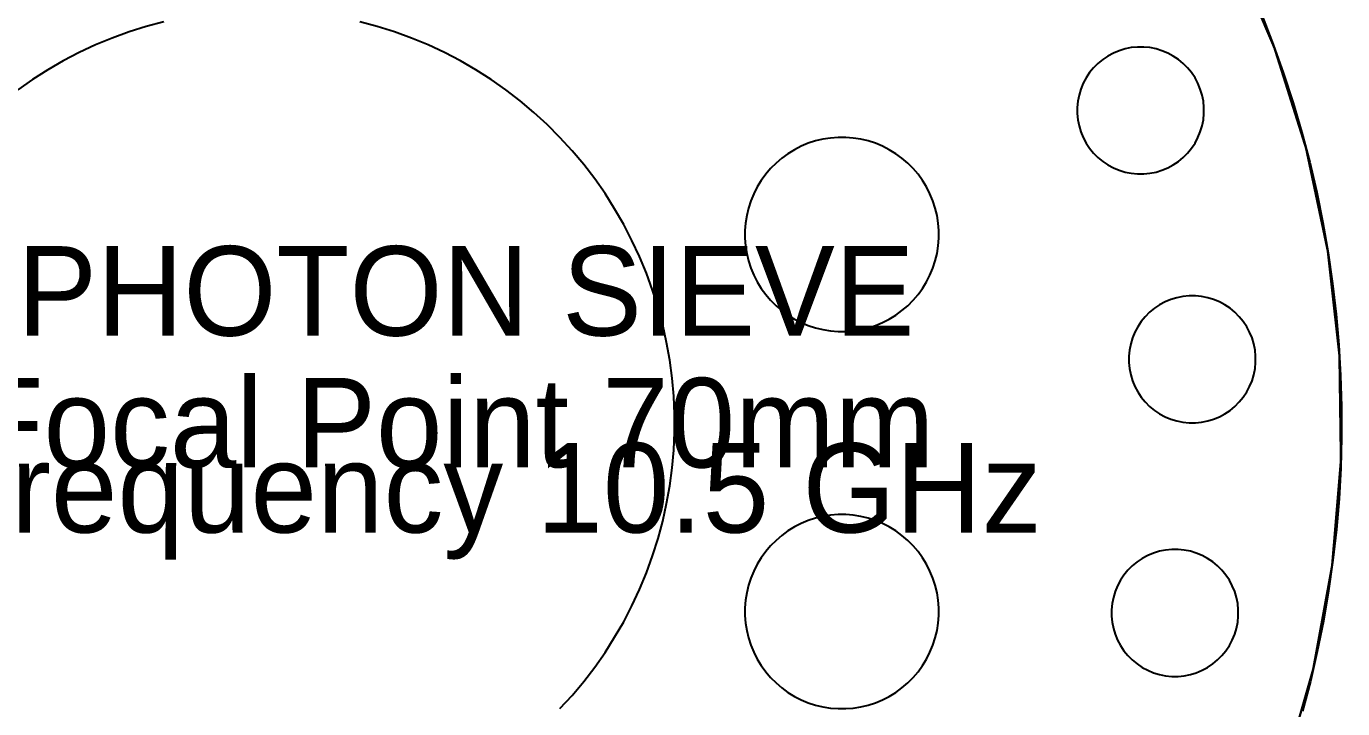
# Model space of a CAD drawing. Header units: millimetres. Extents: x 0 to 9.66, y 0 to 9.59.
# Drawn here: x 3.78 to 9.66, y 3.48 to 6.53 of the extents above; entities that cross this region are included whole.
import ezdxf

# ---------------------------------------------------------------- set-up
doc = ezdxf.new("R2010")
doc.units = ezdxf.units.MM
doc.header["$MEASUREMENT"] = 0
for name, color, linetype in [('Mechanical1', 6, 'Continuous'), ('TopLayer', 1, 'Continuous'), ('TopOverlay', 2, 'Continuous')]:
    doc.layers.add(name, color=color, linetype=linetype)

msp = doc.modelspace()

# ---------------------------------------------------------------- linework, layer by layer
at = {"layer": 'Mechanical1', "const_width": 0.01}
msp.add_lwpolyline([(3.995, 0.0008, -11.497626), (5.6621, 0.0008)], format="xyb", dxfattribs=at)
at = {"layer": 'TopLayer'}
for p, q in [((4.3898, 6.5494), (4.3121, 6.5286)), ((4.3898, 6.5494), (4.3121, 6.5286)), ((5.345, 6.5286), (5.2672, 6.5494)), ((5.345, 6.5286), (5.2672, 6.5494)), ((9.3013, 6.5765), (9.3514, 6.4481)), ((4.1596, 6.4768), (4.0852, 6.446)), ((4.1596, 6.4768), (4.0852, 6.446)), ((4.2353, 6.5043), (4.1596, 6.4768)), ((4.2353, 6.5043), (4.1596, 6.4768)), ((4.3121, 6.5286), (4.2353, 6.5043)), ((4.3121, 6.5286), (4.2353, 6.5043)), ((5.4218, 6.5043), (5.345, 6.5286)), ((5.4218, 6.5043), (5.345, 6.5286)), ((5.4975, 6.4768), (5.4218, 6.5043)), ((5.4975, 6.4768), (5.4218, 6.5043)), ((5.5719, 6.446), (5.4975, 6.4768)), ((5.5719, 6.446), (5.4975, 6.4768)), ((4.0852, 6.446), (4.0122, 6.412)), ((4.0852, 6.446), (4.0122, 6.412)), ((5.6449, 6.412), (5.5719, 6.446)), ((5.6449, 6.412), (5.5719, 6.446)), ((8.6625, 6.4204), (8.6368, 6.4098)), ((8.6625, 6.4204), (8.6368, 6.4098)), ((8.6892, 6.4285), (8.6625, 6.4204)), ((8.6892, 6.4285), (8.6625, 6.4204)), ((8.7165, 6.4339), (8.6892, 6.4285)), ((8.7165, 6.4339), (8.6892, 6.4285)), ((8.7442, 6.4367), (8.7165, 6.4339)), ((8.7442, 6.4367), (8.7165, 6.4339)), ((8.7581, 6.4367), (8.7442, 6.4367)), ((8.7721, 6.4367), (8.7442, 6.4367)), ((8.7721, 6.4367), (8.7581, 6.4367)), ((8.7998, 6.4339), (8.7721, 6.4367)), ((8.7998, 6.4339), (8.7721, 6.4367)), ((8.8271, 6.4285), (8.7998, 6.4339)), ((8.8271, 6.4285), (8.7998, 6.4339)), ((8.8537, 6.4204), (8.8271, 6.4285)), ((8.8537, 6.4204), (8.8271, 6.4285)), ((8.8795, 6.4098), (8.8537, 6.4204)), ((8.8795, 6.4098), (8.8537, 6.4204)), ((9.3514, 6.4481), (9.3978, 6.3183)), ((3.9408, 6.3748), (3.871, 6.3345)), ((3.9408, 6.3748), (3.871, 6.3345)), ((4.0122, 6.412), (3.9408, 6.3748)), ((4.0122, 6.412), (3.9408, 6.3748)), ((5.7163, 6.3748), (5.6449, 6.412)), ((5.7163, 6.3748), (5.6449, 6.412)), ((5.786, 6.3345), (5.7163, 6.3748)), ((5.786, 6.3345), (5.7163, 6.3748)), ((8.5676, 6.3635), (8.5479, 6.3438)), ((8.5676, 6.3635), (8.5479, 6.3438)), ((8.5891, 6.3812), (8.5676, 6.3635)), ((8.5891, 6.3812), (8.5676, 6.3635)), ((8.6122, 6.3966), (8.5891, 6.3812)), ((8.6122, 6.3966), (8.5891, 6.3812)), ((8.6368, 6.4098), (8.6122, 6.3966)), ((8.6368, 6.4098), (8.6122, 6.3966)), ((8.904, 6.3966), (8.8795, 6.4098)), ((8.904, 6.3966), (8.8795, 6.4098)), ((8.9272, 6.3812), (8.904, 6.3966)), ((8.9272, 6.3812), (8.904, 6.3966)), ((8.9487, 6.3635), (8.9272, 6.3812)), ((8.9487, 6.3635), (8.9272, 6.3812)), ((8.9684, 6.3438), (8.9487, 6.3635)), ((8.9684, 6.3438), (8.9487, 6.3635)), ((3.871, 6.3345), (3.8031, 6.2912)), ((3.871, 6.3345), (3.8031, 6.2912)), ((5.8539, 6.2912), (5.786, 6.3345)), ((5.8539, 6.2912), (5.786, 6.3345)), ((8.5147, 6.2991), (8.5016, 6.2745)), ((8.5147, 6.2991), (8.5016, 6.2745)), ((8.5302, 6.3223), (8.5147, 6.2991)), ((8.5302, 6.3223), (8.5147, 6.2991)), ((8.5479, 6.3438), (8.5302, 6.3223)), ((8.5479, 6.3438), (8.5302, 6.3223)), ((8.9861, 6.3223), (8.9684, 6.3438)), ((8.9861, 6.3223), (8.9684, 6.3438)), ((9.0016, 6.2991), (8.9861, 6.3223)), ((9.0016, 6.2991), (8.9861, 6.3223)), ((9.0147, 6.2745), (9.0016, 6.2991)), ((9.0147, 6.2745), (9.0016, 6.2991)), ((9.3978, 6.3183), (9.4405, 6.1873)), ((3.8031, 6.2912), (3.7372, 6.2451)), ((3.8031, 6.2912), (3.7372, 6.2451)), ((5.9199, 6.2451), (5.8539, 6.2912)), ((5.9199, 6.2451), (5.8539, 6.2912)), ((5.9838, 6.196), (5.9199, 6.2451)), ((5.9838, 6.196), (5.9199, 6.2451)), ((8.4909, 6.2488), (8.4828, 6.2222)), ((8.4909, 6.2488), (8.4828, 6.2222)), ((8.5016, 6.2745), (8.4909, 6.2488)), ((8.5016, 6.2745), (8.4909, 6.2488)), ((9.0253, 6.2488), (9.0147, 6.2745)), ((9.0253, 6.2488), (9.0147, 6.2745)), ((9.0334, 6.2222), (9.0253, 6.2488)), ((9.0334, 6.2222), (9.0253, 6.2488)), ((6.0455, 6.1443), (5.9838, 6.196)), ((6.0455, 6.1443), (5.9838, 6.196)), ((8.4774, 6.1948), (8.4747, 6.1671)), ((8.4774, 6.1948), (8.4747, 6.1671)), ((8.4828, 6.2222), (8.4774, 6.1948)), ((8.4828, 6.2222), (8.4774, 6.1948)), ((9.0389, 6.1948), (9.0334, 6.2222)), ((9.0389, 6.1948), (9.0334, 6.2222)), ((9.0416, 6.1671), (9.0389, 6.1948)), ((9.0416, 6.1671), (9.0389, 6.1948)), ((9.4405, 6.1873), (9.4794, 6.0551)), ((6.1048, 6.0899), (6.0455, 6.1443)), ((6.1048, 6.0899), (6.0455, 6.1443)), ((8.4747, 6.1671), (8.4747, 6.1532)), ((8.4747, 6.1671), (8.4747, 6.1393)), ((8.4747, 6.1532), (8.4747, 6.1532)), ((8.4747, 6.1532), (8.4747, 6.1393)), ((8.4747, 6.1393), (8.4774, 6.1116)), ((8.4747, 6.1393), (8.4774, 6.1116)), ((9.0389, 6.1116), (9.0416, 6.1393)), ((9.0389, 6.1116), (9.0416, 6.1393)), ((9.0416, 6.1532), (9.0416, 6.1671)), ((9.0416, 6.1393), (9.0416, 6.1671)), ((9.0416, 6.1393), (9.0416, 6.1532)), ((6.1618, 6.0329), (6.1048, 6.0899)), ((6.1618, 6.0329), (6.1048, 6.0899)), ((8.4774, 6.1116), (8.4828, 6.0842)), ((8.4774, 6.1116), (8.4828, 6.0842)), ((8.4828, 6.0842), (8.4909, 6.0576)), ((8.4828, 6.0842), (8.4909, 6.0576)), ((9.0253, 6.0576), (9.0334, 6.0842)), ((9.0253, 6.0576), (9.0334, 6.0842)), ((9.0334, 6.0842), (9.0389, 6.1116)), ((9.0334, 6.0842), (9.0389, 6.1116)), ((6.2162, 5.9736), (6.1618, 6.0329)), ((6.2162, 5.9736), (6.1618, 6.0329)), ((7.2723, 6.0064), (7.2408, 5.9933)), ((7.2723, 6.0064), (7.2408, 5.9933)), ((7.3047, 6.0169), (7.2723, 6.0064)), ((7.3047, 6.0169), (7.2723, 6.0064)), ((7.3378, 6.0249), (7.3047, 6.0169)), ((7.3378, 6.0249), (7.3047, 6.0169)), ((7.3714, 6.0302), (7.3378, 6.0249)), ((7.3714, 6.0302), (7.3378, 6.0249)), ((7.4054, 6.0329), (7.3714, 6.0302)), ((7.4054, 6.0329), (7.3714, 6.0302)), ((7.4224, 6.0329), (7.4054, 6.0329)), ((7.4394, 6.0329), (7.4054, 6.0329)), ((7.4394, 6.0329), (7.4224, 6.0329)), ((7.4734, 6.0302), (7.4394, 6.0329)), ((7.4734, 6.0302), (7.4394, 6.0329)), ((7.507, 6.0249), (7.4734, 6.0302)), ((7.507, 6.0249), (7.4734, 6.0302)), ((7.5402, 6.0169), (7.507, 6.0249)), ((7.5402, 6.0169), (7.507, 6.0249)), ((7.5725, 6.0064), (7.5402, 6.0169)), ((7.5725, 6.0064), (7.5402, 6.0169)), ((7.604, 5.9933), (7.5725, 6.0064)), ((7.604, 5.9933), (7.5725, 6.0064)), ((8.4909, 6.0576), (8.5016, 6.0319)), ((8.4909, 6.0576), (8.5016, 6.0319)), ((8.5016, 6.0319), (8.5147, 6.0073)), ((8.5016, 6.0319), (8.5147, 6.0073)), ((8.5147, 6.0073), (8.5302, 5.9841)), ((8.5147, 6.0073), (8.5302, 5.9841)), ((8.9861, 5.9841), (9.0016, 6.0073)), ((8.9861, 5.9841), (9.0016, 6.0073)), ((9.0016, 6.0073), (9.0147, 6.0319)), ((9.0016, 6.0073), (9.0147, 6.0319)), ((9.0147, 6.0319), (9.0253, 6.0576)), ((9.0147, 6.0319), (9.0253, 6.0576)), ((9.4794, 6.0551), (9.5146, 5.9219)), ((6.2679, 5.9119), (6.2162, 5.9736)), ((6.2679, 5.9119), (6.2162, 5.9736)), ((7.1814, 5.9601), (7.1539, 5.9401)), ((7.1814, 5.9601), (7.1539, 5.9401)), ((7.2105, 5.9779), (7.1814, 5.9601)), ((7.2105, 5.9779), (7.1814, 5.9601)), ((7.2408, 5.9933), (7.2105, 5.9779)), ((7.2408, 5.9933), (7.2105, 5.9779)), ((7.6344, 5.9779), (7.604, 5.9933)), ((7.6344, 5.9779), (7.604, 5.9933)), ((7.6634, 5.9601), (7.6344, 5.9779)), ((7.6634, 5.9601), (7.6344, 5.9779)), ((7.691, 5.9401), (7.6634, 5.9601)), ((7.691, 5.9401), (7.6634, 5.9601)), ((8.5302, 5.9841), (8.5479, 5.9626)), ((8.5302, 5.9841), (8.5479, 5.9626)), ((8.5479, 5.9626), (8.5676, 5.9429)), ((8.5479, 5.9626), (8.5676, 5.9429)), ((8.9487, 5.9429), (8.9684, 5.9626)), ((8.9487, 5.9429), (8.9684, 5.9626)), ((8.9684, 5.9626), (8.9861, 5.9841)), ((8.9684, 5.9626), (8.9861, 5.9841)), ((6.317, 5.848), (6.2679, 5.9119)), ((6.317, 5.848), (6.2679, 5.9119)), ((7.1039, 5.8939), (7.0818, 5.868)), ((7.1039, 5.8939), (7.0818, 5.868)), ((7.128, 5.9179), (7.1039, 5.8939)), ((7.128, 5.9179), (7.1039, 5.8939)), ((7.1539, 5.9401), (7.128, 5.9179)), ((7.1539, 5.9401), (7.128, 5.9179)), ((7.7169, 5.9179), (7.691, 5.9401)), ((7.7169, 5.9179), (7.691, 5.9401)), ((7.7409, 5.8939), (7.7169, 5.9179)), ((7.7409, 5.8939), (7.7169, 5.9179)), ((7.7631, 5.868), (7.7409, 5.8939)), ((7.7631, 5.868), (7.7409, 5.8939)), ((8.5676, 5.9429), (8.5891, 5.9253)), ((8.5676, 5.9429), (8.5891, 5.9253)), ((8.5891, 5.9253), (8.6122, 5.9098)), ((8.5891, 5.9253), (8.6122, 5.9098)), ((8.6122, 5.9098), (8.6368, 5.8967)), ((8.6122, 5.9098), (8.6368, 5.8967)), ((8.6368, 5.8967), (8.6625, 5.886)), ((8.6368, 5.8967), (8.6625, 5.886)), ((8.8537, 5.886), (8.8795, 5.8967)), ((8.8537, 5.886), (8.8795, 5.8967)), ((8.8795, 5.8967), (8.904, 5.9098)), ((8.8795, 5.8967), (8.904, 5.9098)), ((8.904, 5.9098), (8.9272, 5.9253)), ((8.904, 5.9098), (8.9272, 5.9253)), ((8.9272, 5.9253), (8.9487, 5.9429)), ((8.9272, 5.9253), (8.9487, 5.9429)), ((9.5146, 5.9219), (9.5459, 5.7877)), ((6.3632, 5.782), (6.317, 5.848)), ((6.3632, 5.782), (6.317, 5.848)), ((7.0618, 5.8404), (7.044, 5.8114)), ((7.0618, 5.8404), (7.044, 5.8114)), ((7.0818, 5.868), (7.0618, 5.8404)), ((7.0818, 5.868), (7.0618, 5.8404)), ((7.7831, 5.8404), (7.7631, 5.868)), ((7.7831, 5.8404), (7.7631, 5.868)), ((7.8009, 5.8114), (7.7831, 5.8404)), ((7.8009, 5.8114), (7.7831, 5.8404)), ((8.6625, 5.886), (8.6892, 5.8779)), ((8.6625, 5.886), (8.6892, 5.8779)), ((8.6892, 5.8779), (8.7165, 5.8725)), ((8.6892, 5.8779), (8.7165, 5.8725)), ((8.7165, 5.8725), (8.7442, 5.8698)), ((8.7165, 5.8725), (8.7442, 5.8698)), ((8.7442, 5.8698), (8.7581, 5.8698)), ((8.7442, 5.8698), (8.7721, 5.8698)), ((8.7581, 5.8698), (8.7721, 5.8698)), ((8.7721, 5.8698), (8.7998, 5.8725)), ((8.7721, 5.8698), (8.7998, 5.8725)), ((8.7998, 5.8725), (8.8271, 5.8779)), ((8.7998, 5.8725), (8.8271, 5.8779)), ((8.8271, 5.8779), (8.8537, 5.886)), ((8.8271, 5.8779), (8.8537, 5.886)), ((6.4064, 5.7141), (6.3632, 5.782)), ((6.4064, 5.7141), (6.3632, 5.782)), ((7.0285, 5.781), (7.0155, 5.7496)), ((7.0285, 5.781), (7.0155, 5.7496)), ((7.044, 5.8114), (7.0285, 5.781)), ((7.044, 5.8114), (7.0285, 5.781)), ((7.8163, 5.781), (7.8009, 5.8114)), ((7.8163, 5.781), (7.8009, 5.8114)), ((7.8294, 5.7496), (7.8163, 5.781)), ((7.8294, 5.7496), (7.8163, 5.781)), ((9.5459, 5.7877), (9.5734, 5.6527)), ((6.4467, 5.6444), (6.4064, 5.7141)), ((6.4467, 5.6444), (6.4064, 5.7141)), ((7.0049, 5.7172), (6.997, 5.684)), ((7.0049, 5.7172), (6.997, 5.684)), ((7.0155, 5.7496), (7.0049, 5.7172)), ((7.0155, 5.7496), (7.0049, 5.7172)), ((7.8399, 5.7172), (7.8294, 5.7496)), ((7.8399, 5.7172), (7.8294, 5.7496)), ((7.8478, 5.684), (7.8399, 5.7172)), ((7.8478, 5.684), (7.8399, 5.7172)), ((6.997, 5.684), (6.9917, 5.6504)), ((6.997, 5.684), (6.9917, 5.6504)), ((7.8532, 5.6504), (7.8478, 5.684)), ((7.8532, 5.6504), (7.8478, 5.684)), ((9.5734, 5.6527), (9.5971, 5.5169)), ((6.4839, 5.5729), (6.4467, 5.6444)), ((6.4839, 5.5729), (6.4467, 5.6444)), ((6.9917, 5.6504), (6.989, 5.6165)), ((6.9917, 5.6504), (6.989, 5.6165)), ((6.989, 5.6165), (6.989, 5.5994)), ((6.989, 5.6165), (6.989, 5.5824)), ((6.989, 5.5994), (6.989, 5.5994)), ((6.989, 5.5994), (6.989, 5.5824)), ((7.8558, 5.6165), (7.8532, 5.6504)), ((7.8558, 5.6165), (7.8532, 5.6504)), ((7.8558, 5.5994), (7.8558, 5.6165)), ((7.8558, 5.5824), (7.8558, 5.6165)), ((7.8558, 5.5824), (7.8558, 5.5994)), ((6.5179, 5.5), (6.4839, 5.5729)), ((6.5179, 5.5), (6.4839, 5.5729)), ((6.989, 5.5824), (6.9917, 5.5484)), ((6.989, 5.5824), (6.9917, 5.5484)), ((6.9917, 5.5484), (6.997, 5.5148)), ((6.9917, 5.5484), (6.997, 5.5148)), ((7.8478, 5.5148), (7.8532, 5.5484)), ((7.8478, 5.5148), (7.8532, 5.5484)), ((7.8532, 5.5484), (7.8558, 5.5824)), ((7.8532, 5.5484), (7.8558, 5.5824)), ((6.5487, 5.4256), (6.5179, 5.5)), ((6.5487, 5.4256), (6.5179, 5.5)), ((6.997, 5.5148), (7.0049, 5.4817)), ((6.997, 5.5148), (7.0049, 5.4817)), ((7.0049, 5.4817), (7.0155, 5.4493)), ((7.0049, 5.4817), (7.0155, 5.4493)), ((7.8294, 5.4493), (7.8399, 5.4817)), ((7.8294, 5.4493), (7.8399, 5.4817)), ((7.8399, 5.4817), (7.8478, 5.5148)), ((7.8399, 5.4817), (7.8478, 5.5148)), ((9.5971, 5.5169), (9.6168, 5.3805)), ((6.5763, 5.3499), (6.5487, 5.4256)), ((6.5763, 5.3499), (6.5487, 5.4256)), ((7.0155, 5.4493), (7.0285, 5.4178)), ((7.0155, 5.4493), (7.0285, 5.4178)), ((7.0285, 5.4178), (7.044, 5.3875)), ((7.0285, 5.4178), (7.044, 5.3875)), ((7.8009, 5.3875), (7.8163, 5.4178)), ((7.8009, 5.3875), (7.8163, 5.4178)), ((7.8163, 5.4178), (7.8294, 5.4493)), ((7.8163, 5.4178), (7.8294, 5.4493)), ((7.044, 5.3875), (7.0618, 5.3584)), ((7.044, 5.3875), (7.0618, 5.3584)), ((7.0618, 5.3584), (7.0818, 5.3309)), ((7.0618, 5.3584), (7.0818, 5.3309)), ((7.7631, 5.3309), (7.7831, 5.3584)), ((7.7631, 5.3309), (7.7831, 5.3584)), ((7.7831, 5.3584), (7.8009, 5.3875)), ((7.7831, 5.3584), (7.8009, 5.3875)), ((9.6168, 5.3805), (9.6327, 5.2436)), ((6.6005, 5.2731), (6.5763, 5.3499)), ((6.6005, 5.2731), (6.5763, 5.3499)), ((7.0818, 5.3309), (7.1039, 5.305)), ((7.0818, 5.3309), (7.1039, 5.305)), ((7.1039, 5.305), (7.128, 5.2809)), ((7.1039, 5.305), (7.128, 5.2809)), ((7.7169, 5.2809), (7.7409, 5.305)), ((7.7169, 5.2809), (7.7409, 5.305)), ((7.7409, 5.305), (7.7631, 5.3309)), ((7.7409, 5.305), (7.7631, 5.3309)), ((8.8679, 5.2978), (8.8433, 5.2846)), ((8.8679, 5.2978), (8.8433, 5.2846)), ((8.8936, 5.3084), (8.8679, 5.2978)), ((8.8936, 5.3084), (8.8679, 5.2978)), ((8.9203, 5.3165), (8.8936, 5.3084)), ((8.9203, 5.3165), (8.8936, 5.3084)), ((8.9476, 5.3219), (8.9203, 5.3165)), ((8.9476, 5.3219), (8.9203, 5.3165)), ((8.9753, 5.3247), (8.9476, 5.3219)), ((8.9753, 5.3247), (8.9476, 5.3219)), ((8.9892, 5.3247), (8.9753, 5.3247)), ((9.0031, 5.3247), (8.9753, 5.3247)), ((9.0031, 5.3247), (8.9892, 5.3247)), ((9.0309, 5.3219), (9.0031, 5.3247)), ((9.0309, 5.3219), (9.0031, 5.3247)), ((9.0582, 5.3165), (9.0309, 5.3219)), ((9.0582, 5.3165), (9.0309, 5.3219)), ((9.0848, 5.3084), (9.0582, 5.3165)), ((9.0848, 5.3084), (9.0582, 5.3165)), ((9.1105, 5.2978), (9.0848, 5.3084)), ((9.1105, 5.2978), (9.0848, 5.3084)), ((9.1351, 5.2846), (9.1105, 5.2978)), ((9.1351, 5.2846), (9.1105, 5.2978)), ((6.6213, 5.1953), (6.6005, 5.2731)), ((6.6213, 5.1953), (6.6005, 5.2731)), ((7.128, 5.2809), (7.1539, 5.2588)), ((7.128, 5.2809), (7.1539, 5.2588)), ((7.1539, 5.2588), (7.1814, 5.2388)), ((7.1539, 5.2588), (7.1814, 5.2388)), ((7.6634, 5.2388), (7.691, 5.2588)), ((7.6634, 5.2388), (7.691, 5.2588)), ((7.691, 5.2588), (7.7169, 5.2809)), ((7.691, 5.2588), (7.7169, 5.2809)), ((8.7986, 5.2515), (8.7789, 5.2318)), ((8.7986, 5.2515), (8.7789, 5.2318)), ((8.8202, 5.2692), (8.7986, 5.2515)), ((8.8202, 5.2692), (8.7986, 5.2515)), ((8.8433, 5.2846), (8.8202, 5.2692)), ((8.8433, 5.2846), (8.8202, 5.2692)), ((9.1583, 5.2692), (9.1351, 5.2846)), ((9.1583, 5.2692), (9.1351, 5.2846)), ((9.1798, 5.2515), (9.1583, 5.2692)), ((9.1798, 5.2515), (9.1583, 5.2692)), ((9.1995, 5.2318), (9.1798, 5.2515)), ((9.1995, 5.2318), (9.1798, 5.2515)), ((9.6327, 5.2436), (9.6446, 5.1063)), ((6.6387, 5.1167), (6.6213, 5.1953)), ((6.6387, 5.1167), (6.6213, 5.1953)), ((7.1814, 5.2388), (7.2105, 5.221)), ((7.1814, 5.2388), (7.2105, 5.221)), ((7.2105, 5.221), (7.2408, 5.2055)), ((7.2105, 5.221), (7.2408, 5.2055)), ((7.2408, 5.2055), (7.2723, 5.1925)), ((7.2408, 5.2055), (7.2723, 5.1925)), ((7.2723, 5.1925), (7.3047, 5.182)), ((7.2723, 5.1925), (7.3047, 5.182)), ((7.3047, 5.182), (7.3378, 5.174)), ((7.3047, 5.182), (7.3378, 5.174)), ((7.507, 5.174), (7.5402, 5.182)), ((7.507, 5.174), (7.5402, 5.182)), ((7.5402, 5.182), (7.5725, 5.1925)), ((7.5402, 5.182), (7.5725, 5.1925)), ((7.5725, 5.1925), (7.604, 5.2055)), ((7.5725, 5.1925), (7.604, 5.2055)), ((7.604, 5.2055), (7.6344, 5.221)), ((7.604, 5.2055), (7.6344, 5.221)), ((7.6344, 5.221), (7.6634, 5.2388)), ((7.6344, 5.221), (7.6634, 5.2388)), ((8.7458, 5.1871), (8.7327, 5.1626)), ((8.7458, 5.1871), (8.7327, 5.1626)), ((8.7613, 5.2103), (8.7458, 5.1871)), ((8.7613, 5.2103), (8.7458, 5.1871)), ((8.7789, 5.2318), (8.7613, 5.2103)), ((8.7789, 5.2318), (8.7613, 5.2103)), ((9.2172, 5.2103), (9.1995, 5.2318)), ((9.2172, 5.2103), (9.1995, 5.2318)), ((9.2326, 5.1871), (9.2172, 5.2103)), ((9.2326, 5.1871), (9.2172, 5.2103)), ((9.2458, 5.1626), (9.2326, 5.1871)), ((9.2458, 5.1626), (9.2326, 5.1871)), ((7.3378, 5.174), (7.3714, 5.1687)), ((7.3378, 5.174), (7.3714, 5.1687)), ((7.3714, 5.1687), (7.4054, 5.166)), ((7.3714, 5.1687), (7.4054, 5.166)), ((7.4054, 5.166), (7.4224, 5.166)), ((7.4054, 5.166), (7.4394, 5.166)), ((7.4224, 5.166), (7.4394, 5.166)), ((7.4394, 5.166), (7.4734, 5.1687)), ((7.4394, 5.166), (7.4734, 5.1687)), ((7.4734, 5.1687), (7.507, 5.174)), ((7.4734, 5.1687), (7.507, 5.174)), ((8.722, 5.1368), (8.7139, 5.1102)), ((8.722, 5.1368), (8.7139, 5.1102)), ((8.7327, 5.1626), (8.722, 5.1368)), ((8.7327, 5.1626), (8.722, 5.1368)), ((9.2564, 5.1368), (9.2458, 5.1626)), ((9.2564, 5.1368), (9.2458, 5.1626)), ((9.2645, 5.1102), (9.2564, 5.1368)), ((9.2645, 5.1102), (9.2564, 5.1368)), ((6.6527, 5.0374), (6.6387, 5.1167)), ((6.6527, 5.0374), (6.6387, 5.1167)), ((8.7085, 5.0829), (8.7058, 5.0551)), ((8.7085, 5.0829), (8.7058, 5.0551)), ((8.7139, 5.1102), (8.7085, 5.0829)), ((8.7139, 5.1102), (8.7085, 5.0829)), ((9.2699, 5.0829), (9.2645, 5.1102)), ((9.2699, 5.0829), (9.2645, 5.1102)), ((9.2727, 5.0551), (9.2699, 5.0829)), ((9.2727, 5.0551), (9.2699, 5.0829)), ((9.6446, 5.1063), (9.6526, 4.9688)), ((6.6632, 4.9576), (6.6527, 5.0374)), ((6.6632, 4.9576), (6.6527, 5.0374)), ((8.7058, 5.0551), (8.7058, 5.0412)), ((8.7058, 5.0551), (8.7058, 5.0273)), ((8.7058, 5.0412), (8.7058, 5.0412)), ((8.7058, 5.0412), (8.7058, 5.0273)), ((8.7058, 5.0273), (8.7085, 4.9996)), ((8.7058, 5.0273), (8.7085, 4.9996)), ((9.2699, 4.9996), (9.2727, 5.0273)), ((9.2699, 4.9996), (9.2727, 5.0273)), ((9.2727, 5.0412), (9.2727, 5.0551)), ((9.2727, 5.0273), (9.2727, 5.0551)), ((9.2727, 5.0273), (9.2727, 5.0412)), ((6.6703, 4.8773), (6.6632, 4.9576)), ((6.6703, 4.8773), (6.6632, 4.9576)), ((8.7085, 4.9996), (8.7139, 4.9723)), ((8.7085, 4.9996), (8.7139, 4.9723)), ((8.7139, 4.9723), (8.722, 4.9456)), ((8.7139, 4.9723), (8.722, 4.9456)), ((8.722, 4.9456), (8.7327, 4.9199)), ((8.722, 4.9456), (8.7327, 4.9199)), ((9.2458, 4.9199), (9.2564, 4.9456)), ((9.2458, 4.9199), (9.2564, 4.9456)), ((9.2564, 4.9456), (9.2645, 4.9723)), ((9.2564, 4.9456), (9.2645, 4.9723)), ((9.2645, 4.9723), (9.2699, 4.9996)), ((9.2645, 4.9723), (9.2699, 4.9996)), ((9.6526, 4.9688), (9.6567, 4.831)), ((8.7327, 4.9199), (8.7458, 4.8953)), ((8.7327, 4.9199), (8.7458, 4.8953)), ((8.7458, 4.8953), (8.7613, 4.8722)), ((8.7458, 4.8953), (8.7613, 4.8722)), ((9.2172, 4.8722), (9.2326, 4.8953)), ((9.2172, 4.8722), (9.2326, 4.8953)), ((9.2326, 4.8953), (9.2458, 4.9199)), ((9.2326, 4.8953), (9.2458, 4.9199)), ((6.6738, 4.7969), (6.6703, 4.8773)), ((6.6738, 4.7969), (6.6703, 4.8773)), ((8.7613, 4.8722), (8.7789, 4.8506)), ((8.7613, 4.8722), (8.7789, 4.8506)), ((8.7789, 4.8506), (8.7986, 4.8309)), ((8.7789, 4.8506), (8.7986, 4.8309)), ((8.7986, 4.8309), (8.8202, 4.8133)), ((8.7986, 4.8309), (8.8202, 4.8133)), ((9.1583, 4.8133), (9.1798, 4.8309)), ((9.1583, 4.8133), (9.1798, 4.8309)), ((9.1798, 4.8309), (9.1995, 4.8506)), ((9.1798, 4.8309), (9.1995, 4.8506)), ((9.1995, 4.8506), (9.2172, 4.8722)), ((9.1995, 4.8506), (9.2172, 4.8722)), ((9.6567, 4.831), (9.6569, 4.6932)), ((6.6738, 4.7566), (6.6738, 4.7969)), ((6.6738, 4.7566), (6.6738, 4.7969)), ((8.8202, 4.8133), (8.8433, 4.7978)), ((8.8202, 4.8133), (8.8433, 4.7978)), ((8.8433, 4.7978), (8.8679, 4.7847)), ((8.8433, 4.7978), (8.8679, 4.7847)), ((8.8679, 4.7847), (8.8936, 4.774)), ((8.8679, 4.7847), (8.8936, 4.774)), ((8.8936, 4.774), (8.9203, 4.7659)), ((8.8936, 4.774), (8.9203, 4.7659)), ((9.0582, 4.7659), (9.0848, 4.774)), ((9.0582, 4.7659), (9.0848, 4.774)), ((9.0848, 4.774), (9.1105, 4.7847)), ((9.0848, 4.774), (9.1105, 4.7847)), ((9.1105, 4.7847), (9.1351, 4.7978)), ((9.1105, 4.7847), (9.1351, 4.7978)), ((9.1351, 4.7978), (9.1583, 4.8133)), ((9.1351, 4.7978), (9.1583, 4.8133)), ((6.6703, 4.6359), (6.6738, 4.7164)), ((6.6703, 4.6359), (6.6738, 4.7164)), ((6.6738, 4.7164), (6.6738, 4.7566)), ((6.6738, 4.7164), (6.6738, 4.7566)), ((8.9203, 4.7659), (8.9476, 4.7605)), ((8.9203, 4.7659), (8.9476, 4.7605)), ((8.9476, 4.7605), (8.9753, 4.7578)), ((8.9476, 4.7605), (8.9753, 4.7578)), ((8.9753, 4.7578), (8.9892, 4.7578)), ((8.9753, 4.7578), (9.0031, 4.7578)), ((8.9892, 4.7578), (9.0031, 4.7578)), ((9.0031, 4.7578), (9.0309, 4.7605)), ((9.0031, 4.7578), (9.0309, 4.7605)), ((9.0309, 4.7605), (9.0582, 4.7659)), ((9.0309, 4.7605), (9.0582, 4.7659)), ((9.6569, 4.6932), (9.6531, 4.5555)), ((6.6632, 4.5557), (6.6703, 4.6359)), ((6.6632, 4.5557), (6.6703, 4.6359)), ((6.6527, 4.4759), (6.6632, 4.5557)), ((6.6527, 4.4759), (6.6632, 4.5557)), ((9.6531, 4.5555), (9.6454, 4.4179)), ((6.6387, 4.3965), (6.6527, 4.4759)), ((6.6387, 4.3965), (6.6527, 4.4759)), ((9.6454, 4.4179), (9.6338, 4.2806)), ((6.6213, 4.3179), (6.6387, 4.3965)), ((6.6213, 4.3179), (6.6387, 4.3965)), ((6.6005, 4.2401), (6.6213, 4.3179)), ((6.6005, 4.2401), (6.6213, 4.3179)), ((7.2408, 4.3077), (7.2105, 4.2923)), ((7.2408, 4.3077), (7.2105, 4.2923)), ((7.2723, 4.3208), (7.2408, 4.3077)), ((7.2723, 4.3208), (7.2408, 4.3077)), ((7.3047, 4.3313), (7.2723, 4.3208)), ((7.3047, 4.3313), (7.2723, 4.3208)), ((7.3378, 4.3392), (7.3047, 4.3313)), ((7.3378, 4.3392), (7.3047, 4.3313)), ((7.3714, 4.3446), (7.3378, 4.3392)), ((7.3714, 4.3446), (7.3378, 4.3392)), ((7.4054, 4.3472), (7.3714, 4.3446)), ((7.4054, 4.3472), (7.3714, 4.3446)), ((7.4224, 4.3472), (7.4054, 4.3472)), ((7.4394, 4.3472), (7.4054, 4.3472)), ((7.4394, 4.3472), (7.4224, 4.3472)), ((7.4734, 4.3446), (7.4394, 4.3472)), ((7.4734, 4.3446), (7.4394, 4.3472)), ((7.507, 4.3392), (7.4734, 4.3446)), ((7.507, 4.3392), (7.4734, 4.3446)), ((7.5402, 4.3313), (7.507, 4.3392)), ((7.5402, 4.3313), (7.507, 4.3392)), ((7.5725, 4.3208), (7.5402, 4.3313)), ((7.5725, 4.3208), (7.5402, 4.3313)), ((7.604, 4.3077), (7.5725, 4.3208)), ((7.604, 4.3077), (7.5725, 4.3208)), ((7.6344, 4.2923), (7.604, 4.3077)), ((7.6344, 4.2923), (7.604, 4.3077)), ((6.5763, 4.1633), (6.6005, 4.2401)), ((6.5763, 4.1633), (6.6005, 4.2401)), ((7.1539, 4.2545), (7.128, 4.2323)), ((7.1539, 4.2545), (7.128, 4.2323)), ((7.1814, 4.2745), (7.1539, 4.2545)), ((7.1814, 4.2745), (7.1539, 4.2545)), ((7.2105, 4.2923), (7.1814, 4.2745)), ((7.2105, 4.2923), (7.1814, 4.2745)), ((7.6634, 4.2745), (7.6344, 4.2923)), ((7.6634, 4.2745), (7.6344, 4.2923)), ((7.691, 4.2545), (7.6634, 4.2745)), ((7.691, 4.2545), (7.6634, 4.2745)), ((7.7169, 4.2323), (7.691, 4.2545)), ((7.7169, 4.2323), (7.691, 4.2545)), ((9.6338, 4.2806), (9.6182, 4.1436)), ((7.0818, 4.1824), (7.0618, 4.1548)), ((7.0818, 4.1824), (7.0618, 4.1548)), ((7.1039, 4.2083), (7.0818, 4.1824)), ((7.1039, 4.2083), (7.0818, 4.1824)), ((7.128, 4.2323), (7.1039, 4.2083)), ((7.128, 4.2323), (7.1039, 4.2083)), ((7.7409, 4.2083), (7.7169, 4.2323)), ((7.7409, 4.2083), (7.7169, 4.2323)), ((7.7631, 4.1824), (7.7409, 4.2083)), ((7.7631, 4.1824), (7.7409, 4.2083)), ((7.7831, 4.1548), (7.7631, 4.1824)), ((7.7831, 4.1548), (7.7631, 4.1824)), ((8.8427, 4.1834), (8.8161, 4.1753)), ((8.8427, 4.1834), (8.8161, 4.1753)), ((8.8701, 4.1889), (8.8427, 4.1834)), ((8.8701, 4.1889), (8.8427, 4.1834)), ((8.8978, 4.1916), (8.8701, 4.1889)), ((8.8978, 4.1916), (8.8701, 4.1889)), ((8.9117, 4.1916), (8.8978, 4.1916)), ((8.9256, 4.1916), (8.8978, 4.1916)), ((8.9256, 4.1916), (8.9117, 4.1916)), ((8.9533, 4.1889), (8.9256, 4.1916)), ((8.9533, 4.1889), (8.9256, 4.1916)), ((8.9807, 4.1834), (8.9533, 4.1889)), ((8.9807, 4.1834), (8.9533, 4.1889)), ((9.0073, 4.1753), (8.9807, 4.1834)), ((9.0073, 4.1753), (8.9807, 4.1834)), ((6.5487, 4.0877), (6.5763, 4.1633)), ((6.5487, 4.0877), (6.5763, 4.1633)), ((7.044, 4.1258), (7.0285, 4.0954)), ((7.044, 4.1258), (7.0285, 4.0954)), ((7.0618, 4.1548), (7.044, 4.1258)), ((7.0618, 4.1548), (7.044, 4.1258)), ((7.8009, 4.1258), (7.7831, 4.1548)), ((7.8009, 4.1258), (7.7831, 4.1548)), ((7.8163, 4.0954), (7.8009, 4.1258)), ((7.8163, 4.0954), (7.8009, 4.1258)), ((8.7426, 4.1361), (8.7211, 4.1184)), ((8.7426, 4.1361), (8.7211, 4.1184)), ((8.7658, 4.1515), (8.7426, 4.1361)), ((8.7658, 4.1515), (8.7426, 4.1361)), ((8.7904, 4.1647), (8.7658, 4.1515)), ((8.7904, 4.1647), (8.7658, 4.1515)), ((8.8161, 4.1753), (8.7904, 4.1647)), ((8.8161, 4.1753), (8.7904, 4.1647)), ((9.033, 4.1647), (9.0073, 4.1753)), ((9.033, 4.1647), (9.0073, 4.1753)), ((9.0576, 4.1515), (9.033, 4.1647)), ((9.0576, 4.1515), (9.033, 4.1647)), ((9.0808, 4.1361), (9.0576, 4.1515)), ((9.0808, 4.1361), (9.0576, 4.1515)), ((9.1023, 4.1184), (9.0808, 4.1361)), ((9.1023, 4.1184), (9.0808, 4.1361)), ((9.6182, 4.1436), (9.5988, 4.0072)), ((6.5179, 4.0133), (6.5487, 4.0877)), ((6.5179, 4.0133), (6.5487, 4.0877)), ((7.0155, 4.0639), (7.0049, 4.0316)), ((7.0155, 4.0639), (7.0049, 4.0316)), ((7.0285, 4.0954), (7.0155, 4.0639)), ((7.0285, 4.0954), (7.0155, 4.0639)), ((7.8294, 4.0639), (7.8163, 4.0954)), ((7.8294, 4.0639), (7.8163, 4.0954)), ((7.8399, 4.0316), (7.8294, 4.0639)), ((7.8399, 4.0316), (7.8294, 4.0639)), ((8.6838, 4.0772), (8.6683, 4.054)), ((8.6838, 4.0772), (8.6683, 4.054)), ((8.7014, 4.0987), (8.6838, 4.0772)), ((8.7014, 4.0987), (8.6838, 4.0772)), ((8.7211, 4.1184), (8.7014, 4.0987)), ((8.7211, 4.1184), (8.7014, 4.0987)), ((9.122, 4.0987), (9.1023, 4.1184)), ((9.122, 4.0987), (9.1023, 4.1184)), ((9.1397, 4.0772), (9.122, 4.0987)), ((9.1397, 4.0772), (9.122, 4.0987)), ((9.1551, 4.054), (9.1397, 4.0772)), ((9.1551, 4.054), (9.1397, 4.0772)), ((6.4839, 3.9403), (6.5179, 4.0133)), ((6.4839, 3.9403), (6.5179, 4.0133)), ((7.0049, 4.0316), (6.997, 3.9984)), ((7.0049, 4.0316), (6.997, 3.9984)), ((7.8478, 3.9984), (7.8399, 4.0316)), ((7.8478, 3.9984), (7.8399, 4.0316)), ((8.6445, 4.0037), (8.6364, 3.9771)), ((8.6445, 4.0037), (8.6364, 3.9771)), ((8.6552, 4.0295), (8.6445, 4.0037)), ((8.6552, 4.0295), (8.6445, 4.0037)), ((8.6683, 4.054), (8.6552, 4.0295)), ((8.6683, 4.054), (8.6552, 4.0295)), ((9.1683, 4.0295), (9.1551, 4.054)), ((9.1683, 4.0295), (9.1551, 4.054)), ((9.1789, 4.0037), (9.1683, 4.0295)), ((9.1789, 4.0037), (9.1683, 4.0295)), ((9.187, 3.9771), (9.1789, 4.0037)), ((9.187, 3.9771), (9.1789, 4.0037)), ((9.5988, 4.0072), (9.5755, 3.8714)), ((6.9917, 3.9648), (6.989, 3.9308)), ((6.9917, 3.9648), (6.989, 3.9308)), ((6.997, 3.9984), (6.9917, 3.9648)), ((6.997, 3.9984), (6.9917, 3.9648)), ((7.8532, 3.9648), (7.8478, 3.9984)), ((7.8532, 3.9648), (7.8478, 3.9984)), ((7.8558, 3.9308), (7.8532, 3.9648)), ((7.8558, 3.9308), (7.8532, 3.9648)), ((8.631, 3.9498), (8.6283, 3.9221)), ((8.631, 3.9498), (8.6283, 3.9221)), ((8.6364, 3.9771), (8.631, 3.9498)), ((8.6364, 3.9771), (8.631, 3.9498)), ((9.1924, 3.9498), (9.187, 3.9771)), ((9.1924, 3.9498), (9.187, 3.9771)), ((9.1952, 3.9221), (9.1924, 3.9498)), ((9.1952, 3.9221), (9.1924, 3.9498)), ((6.4467, 3.8689), (6.4839, 3.9403)), ((6.4467, 3.8689), (6.4839, 3.9403)), ((6.989, 3.9308), (6.989, 3.9138)), ((6.989, 3.9308), (6.989, 3.8968)), ((6.989, 3.9138), (6.989, 3.9138)), ((6.989, 3.9138), (6.989, 3.8968)), ((6.989, 3.8968), (6.9917, 3.8628)), ((6.989, 3.8968), (6.9917, 3.8628)), ((7.8532, 3.8628), (7.8558, 3.8968)), ((7.8532, 3.8628), (7.8558, 3.8968)), ((7.8558, 3.9138), (7.8558, 3.9308)), ((7.8558, 3.8968), (7.8558, 3.9308)), ((7.8558, 3.8968), (7.8558, 3.9138)), ((8.6283, 3.9221), (8.6283, 3.9081)), ((8.6283, 3.9221), (8.6283, 3.8942)), ((8.6283, 3.9081), (8.6283, 3.9081)), ((8.6283, 3.9081), (8.6283, 3.8942)), ((8.6283, 3.8942), (8.631, 3.8665)), ((8.6283, 3.8942), (8.631, 3.8665)), ((9.1924, 3.8665), (9.1952, 3.8942)), ((9.1924, 3.8665), (9.1952, 3.8942)), ((9.1952, 3.9081), (9.1952, 3.9221)), ((9.1952, 3.8942), (9.1952, 3.9221)), ((9.1952, 3.8942), (9.1952, 3.9081)), ((6.4064, 3.7991), (6.4467, 3.8689)), ((6.4064, 3.7991), (6.4467, 3.8689)), ((6.9917, 3.8628), (6.997, 3.8292)), ((6.9917, 3.8628), (6.997, 3.8292)), ((6.997, 3.8292), (7.0049, 3.7961)), ((6.997, 3.8292), (7.0049, 3.7961)), ((7.8399, 3.7961), (7.8478, 3.8292)), ((7.8399, 3.7961), (7.8478, 3.8292)), ((7.8478, 3.8292), (7.8532, 3.8628)), ((7.8478, 3.8292), (7.8532, 3.8628)), ((8.631, 3.8665), (8.6364, 3.8392)), ((8.631, 3.8665), (8.6364, 3.8392)), ((8.6364, 3.8392), (8.6445, 3.8125)), ((8.6364, 3.8392), (8.6445, 3.8125)), ((9.1789, 3.8125), (9.187, 3.8392)), ((9.1789, 3.8125), (9.187, 3.8392)), ((9.187, 3.8392), (9.1924, 3.8665)), ((9.187, 3.8392), (9.1924, 3.8665)), ((9.5755, 3.8714), (9.5483, 3.7363)), ((6.3632, 3.7312), (6.4064, 3.7991)), ((6.3632, 3.7312), (6.4064, 3.7991)), ((7.0049, 3.7961), (7.0155, 3.7637)), ((7.0049, 3.7961), (7.0155, 3.7637)), ((7.8294, 3.7637), (7.8399, 3.7961)), ((7.8294, 3.7637), (7.8399, 3.7961)), ((8.6445, 3.8125), (8.6552, 3.7868)), ((8.6445, 3.8125), (8.6552, 3.7868)), ((8.6552, 3.7868), (8.6683, 3.7622)), ((8.6552, 3.7868), (8.6683, 3.7622)), ((9.1551, 3.7622), (9.1683, 3.7868)), ((9.1551, 3.7622), (9.1683, 3.7868)), ((9.1683, 3.7868), (9.1789, 3.8125)), ((9.1683, 3.7868), (9.1789, 3.8125)), ((6.317, 3.6653), (6.3632, 3.7312)), ((6.317, 3.6653), (6.3632, 3.7312)), ((7.0155, 3.7637), (7.0285, 3.7322)), ((7.0155, 3.7637), (7.0285, 3.7322)), ((7.0285, 3.7322), (7.044, 3.7019)), ((7.0285, 3.7322), (7.044, 3.7019)), ((7.8009, 3.7019), (7.8163, 3.7322)), ((7.8009, 3.7019), (7.8163, 3.7322)), ((7.8163, 3.7322), (7.8294, 3.7637)), ((7.8163, 3.7322), (7.8294, 3.7637)), ((8.6683, 3.7622), (8.6838, 3.7391)), ((8.6683, 3.7622), (8.6838, 3.7391)), ((8.6838, 3.7391), (8.7014, 3.7175)), ((8.6838, 3.7391), (8.7014, 3.7175)), ((8.7014, 3.7175), (8.7211, 3.6978)), ((8.7014, 3.7175), (8.7211, 3.6978)), ((9.1023, 3.6978), (9.122, 3.7175)), ((9.1023, 3.6978), (9.122, 3.7175)), ((9.122, 3.7175), (9.1397, 3.7391)), ((9.122, 3.7175), (9.1397, 3.7391)), ((9.1397, 3.7391), (9.1551, 3.7622)), ((9.1397, 3.7391), (9.1551, 3.7622)), ((9.5483, 3.7363), (9.5172, 3.602)), ((6.2679, 3.6014), (6.317, 3.6653)), ((6.2679, 3.6014), (6.317, 3.6653)), ((7.044, 3.7019), (7.0618, 3.6728)), ((7.044, 3.7019), (7.0618, 3.6728)), ((7.0618, 3.6728), (7.0818, 3.6453)), ((7.0618, 3.6728), (7.0818, 3.6453)), ((7.7631, 3.6453), (7.7831, 3.6728)), ((7.7631, 3.6453), (7.7831, 3.6728)), ((7.7831, 3.6728), (7.8009, 3.7019)), ((7.7831, 3.6728), (7.8009, 3.7019)), ((8.7211, 3.6978), (8.7426, 3.6802)), ((8.7211, 3.6978), (8.7426, 3.6802)), ((8.7426, 3.6802), (8.7658, 3.6647)), ((8.7426, 3.6802), (8.7658, 3.6647)), ((8.7658, 3.6647), (8.7904, 3.6516)), ((8.7658, 3.6647), (8.7904, 3.6516)), ((8.7904, 3.6516), (8.8161, 3.6409)), ((8.7904, 3.6516), (8.8161, 3.6409)), ((9.0073, 3.6409), (9.033, 3.6516)), ((9.0073, 3.6409), (9.033, 3.6516)), ((9.033, 3.6516), (9.0576, 3.6647)), ((9.033, 3.6516), (9.0576, 3.6647)), ((9.0576, 3.6647), (9.0808, 3.6802)), ((9.0576, 3.6647), (9.0808, 3.6802)), ((9.0808, 3.6802), (9.1023, 3.6978)), ((9.0808, 3.6802), (9.1023, 3.6978)), ((6.2162, 3.5397), (6.2679, 3.6014)), ((6.2162, 3.5397), (6.2679, 3.6014)), ((7.0818, 3.6453), (7.1039, 3.6194)), ((7.0818, 3.6453), (7.1039, 3.6194)), ((7.1039, 3.6194), (7.128, 3.5953)), ((7.1039, 3.6194), (7.128, 3.5953)), ((7.128, 3.5953), (7.1539, 3.5732)), ((7.128, 3.5953), (7.1539, 3.5732)), ((7.691, 3.5732), (7.7169, 3.5953)), ((7.691, 3.5732), (7.7169, 3.5953)), ((7.7169, 3.5953), (7.7409, 3.6194)), ((7.7169, 3.5953), (7.7409, 3.6194)), ((7.7409, 3.6194), (7.7631, 3.6453)), ((7.7409, 3.6194), (7.7631, 3.6453)), ((8.8161, 3.6409), (8.8427, 3.6328)), ((8.8161, 3.6409), (8.8427, 3.6328)), ((8.8427, 3.6328), (8.8701, 3.6274)), ((8.8427, 3.6328), (8.8701, 3.6274)), ((8.8701, 3.6274), (8.8978, 3.6247)), ((8.8701, 3.6274), (8.8978, 3.6247)), ((8.8978, 3.6247), (8.9117, 3.6247)), ((8.8978, 3.6247), (8.9256, 3.6247)), ((8.9117, 3.6247), (8.9256, 3.6247)), ((8.9256, 3.6247), (8.9533, 3.6274)), ((8.9256, 3.6247), (8.9533, 3.6274)), ((8.9533, 3.6274), (8.9807, 3.6328)), ((8.9533, 3.6274), (8.9807, 3.6328)), ((8.9807, 3.6328), (9.0073, 3.6409)), ((8.9807, 3.6328), (9.0073, 3.6409)), ((9.5172, 3.602), (9.4824, 3.4687)), ((6.1618, 3.4803), (6.2162, 3.5397)), ((6.1618, 3.4803), (6.2162, 3.5397)), ((7.1539, 3.5732), (7.1814, 3.5532)), ((7.1539, 3.5732), (7.1814, 3.5532)), ((7.1814, 3.5532), (7.2105, 3.5354)), ((7.1814, 3.5532), (7.2105, 3.5354)), ((7.2105, 3.5354), (7.2408, 3.5199)), ((7.2105, 3.5354), (7.2408, 3.5199)), ((7.604, 3.5199), (7.6344, 3.5354)), ((7.604, 3.5199), (7.6344, 3.5354)), ((7.6344, 3.5354), (7.6634, 3.5532)), ((7.6344, 3.5354), (7.6634, 3.5532)), ((7.6634, 3.5532), (7.691, 3.5732)), ((7.6634, 3.5532), (7.691, 3.5732)), ((7.2408, 3.5199), (7.2723, 3.5069)), ((7.2408, 3.5199), (7.2723, 3.5069)), ((7.2723, 3.5069), (7.3047, 3.4963)), ((7.2723, 3.5069), (7.3047, 3.4963)), ((7.3047, 3.4963), (7.3378, 3.4884)), ((7.3047, 3.4963), (7.3378, 3.4884)), ((7.3378, 3.4884), (7.3714, 3.4831)), ((7.3378, 3.4884), (7.3714, 3.4831)), ((7.3714, 3.4831), (7.4054, 3.4804)), ((7.3714, 3.4831), (7.4054, 3.4804)), ((7.4054, 3.4804), (7.4224, 3.4804)), ((7.4054, 3.4804), (7.4394, 3.4804)), ((7.4224, 3.4804), (7.4394, 3.4804)), ((7.4394, 3.4804), (7.4734, 3.4831)), ((7.4394, 3.4804), (7.4734, 3.4831)), ((7.4734, 3.4831), (7.507, 3.4884)), ((7.4734, 3.4831), (7.507, 3.4884)), ((7.507, 3.4884), (7.5402, 3.4963)), ((7.507, 3.4884), (7.5402, 3.4963)), ((7.5402, 3.4963), (7.5725, 3.5069)), ((7.5402, 3.4963), (7.5725, 3.5069)), ((7.5725, 3.5069), (7.604, 3.5199)), ((7.5725, 3.5069), (7.604, 3.5199))]:
    msp.add_line(p, q, dxfattribs=at)

# ---------------------------------------------------------------- texts
at = {"layer": 'TopOverlay'}
for s, p in [('PHOTON SIEVE', (3.7349, 5.147)), ('Focal Point 70mm', (3.5259, 4.5582)), ('Frequency 10.5 GHz', (3.3808, 4.2673))]:
    msp.add_text(s, height=0.4, dxfattribs=at).set_placement(p)

doc.saveas('drawing.dxf')
